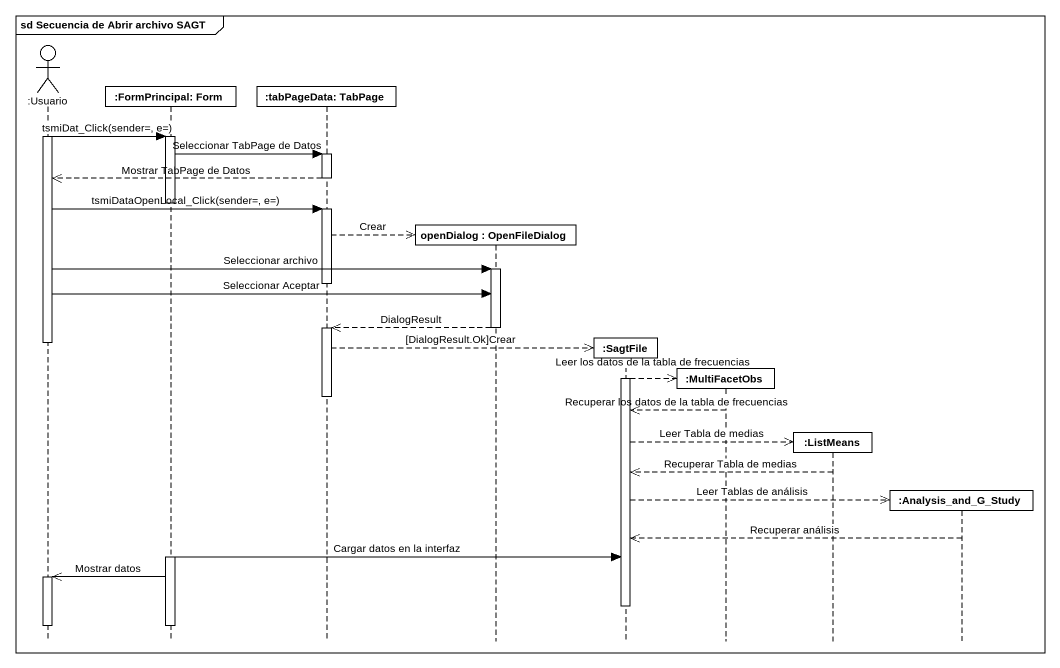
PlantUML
@startuml
mainframe sd Secuencia de Abrir archivo SAGT
hide footbox
actor ":Usuario" as Usuario
participant ":FormPrincipal: Form" as FormPrincipal_Form
participant ":tabPageData: TabPage" as tabPageData_TabPage
participant "openDialog : OpenFileDialog" as openDialog
participant ":SagtFile" as SagtFile
participant ":MultiFacetObs" as MultiFacetObs
participant ":ListMeans" as ListMeans
participant ":Analysis_and_G_Study" as Analysis_and_G_Study

activate Usuario
Usuario -> FormPrincipal_Form : tsmiDat_Click(sender=, e=)
activate FormPrincipal_Form
FormPrincipal_Form -> tabPageData_TabPage : Seleccionar TabPage de Datos
activate tabPageData_TabPage
tabPageData_TabPage -->> Usuario : Mostrar TabPage de Datos
deactivate tabPageData_TabPage
deactivate FormPrincipal_Form
Usuario -> tabPageData_TabPage : tsmiDataOpenLocal_Click(sender=, e=)
activate tabPageData_TabPage
tabPageData_TabPage -->> openDialog ** : Crear
Usuario -> openDialog : Seleccionar archivo
activate openDialog
deactivate tabPageData_TabPage
Usuario -> openDialog : Seleccionar Aceptar
openDialog -->> tabPageData_TabPage : DialogResult
deactivate openDialog
activate tabPageData_TabPage
deactivate Usuario
tabPageData_TabPage -->> SagtFile ** : [DialogResult.Ok]Crear
activate SagtFile
SagtFile -->> MultiFacetObs ** : Leer los datos de la tabla de frecuencias
deactivate tabPageData_TabPage
MultiFacetObs -->> SagtFile : Recuperar los datos de la tabla de frecuencias
SagtFile -->> ListMeans ** : Leer Tabla de medias
ListMeans -->> SagtFile : Recuperar Tabla de medias
SagtFile -->> Analysis_and_G_Study ** : Leer Tablas de análisis
Analysis_and_G_Study -->> SagtFile : Recuperar análisis
activate FormPrincipal_Form
FormPrincipal_Form -> SagtFile : Cargar datos en la interfaz
FormPrincipal_Form ->> Usuario : Mostrar datos
activate Usuario
deactivate SagtFile
deactivate Usuario
deactivate FormPrincipal_Form
@enduml
